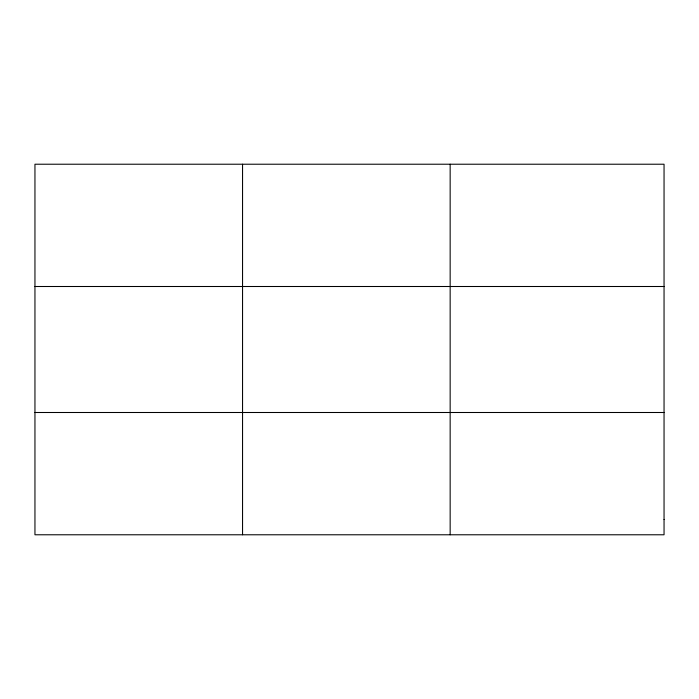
<?xml version="1.0" encoding="UTF-8"?>
<svg xmlns="http://www.w3.org/2000/svg" width="699" height="699" viewBox="0 0 699 699"><rect width="100%" height="100%" fill="white"/><g stroke="black" fill="none" stroke-linecap="round" stroke-linejoin="round"><path stroke-width="1.05" d="M242.553 534.779L242.553 164.221M34.95 286.503L664.05 286.503M34.95 412.497L664.05 412.497M450.156 164.221L450.156 534.779M664.05 519.488L664.05 534.779L34.95 534.779L34.95 164.221L664.05 164.221L664.05 519.488"/></g></svg>
